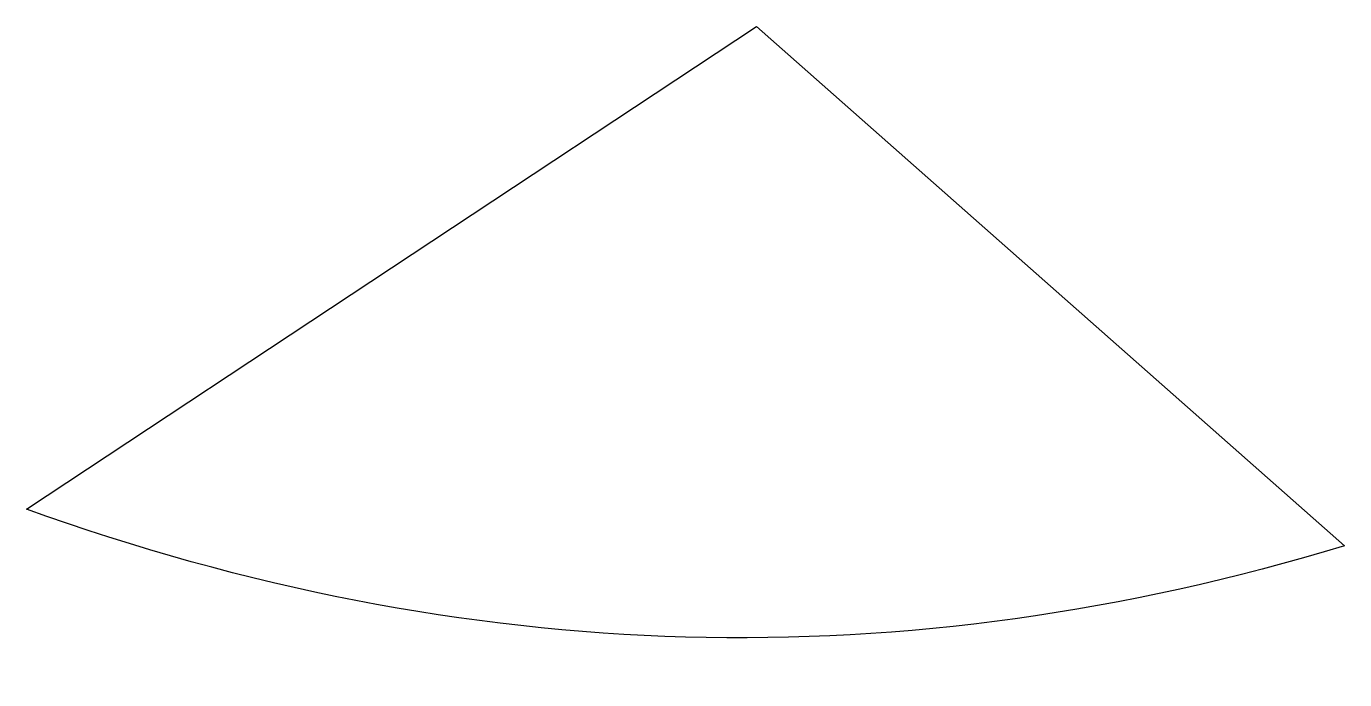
# Model space of a CAD drawing. Header units: centimetres. Extents: x -1.76 to 1.76, y -0.93 to 0.81.
import ezdxf

# ---------------------------------------------------------------- set-up
doc = ezdxf.new("R2010")
doc.units = ezdxf.units.CM
doc.header["$MEASUREMENT"] = 0
doc.layers.add('Camada 1', color=7, linetype='Continuous')

msp = doc.modelspace()

# ---------------------------------------------------------------- linework, layer by layer
at = {"layer": 'Camada 1'}
msp.add_open_spline([(0.18922, 0.81485), (0.18922, 0.81485), (-1.7574, -0.47211), (-1.7574, -0.47211), (-1.7574, -0.47211), (-0.58585, -0.89394), (0.5858, -0.9264), (1.7574, -0.56948), (1.7574, -0.56948), (1.7574, -0.56948), (0.18922, 0.81485), (0.18922, 0.81485)], degree=3, knots=[0, 0, 0, 0, 0.25, 0.25, 0.25, 0.25, 0.5, 0.5, 0.5, 0.5, 1, 1, 1, 1], dxfattribs=at)

doc.saveas('drawing.dxf')
